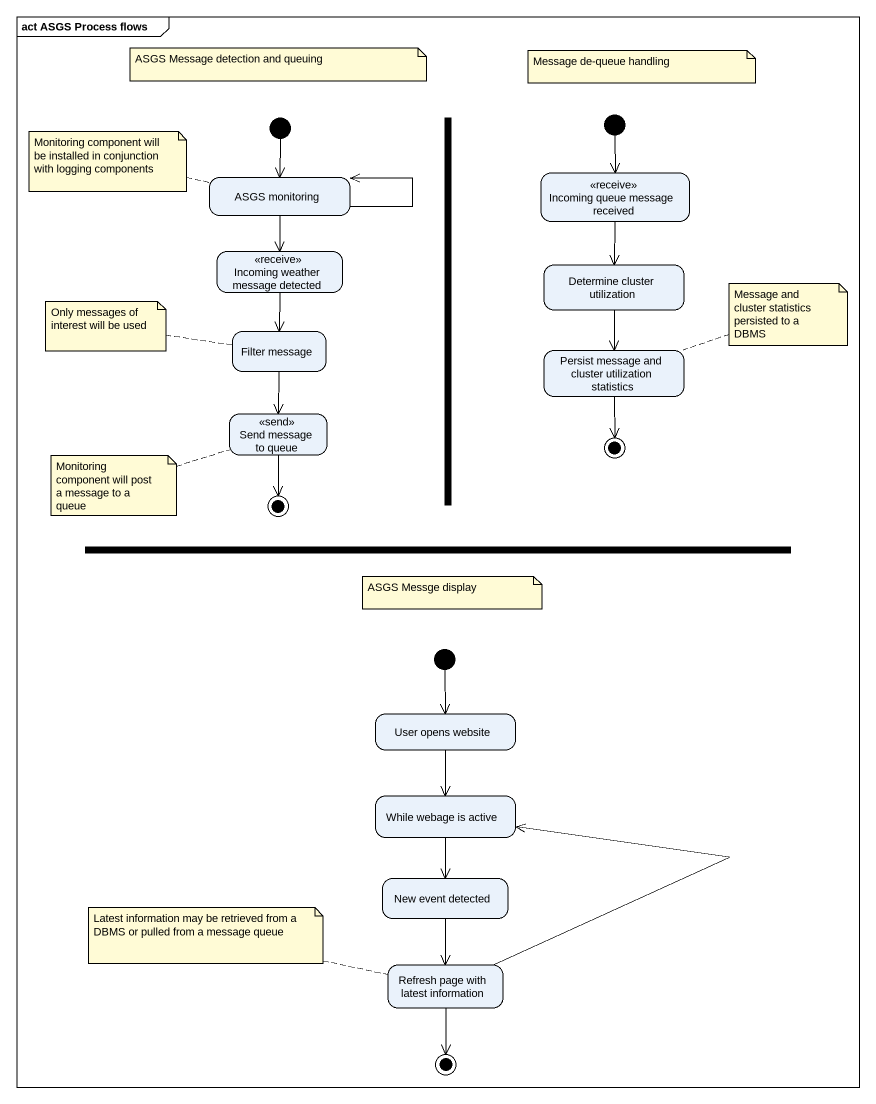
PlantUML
@startuml
mainframe act ASGS Process flows
hide empty description
state initial1 <<start>>
state fork1 <<fork>>
state initial2 <<start>>
state "ASGS monitoring" as ASGS_monitoring
state "Incoming queue message received" as Incoming_queue_message <<receive>>
state "Incoming weather message detected" as Incoming_weather_message <<receive>>
state "Determine cluster utilization" as Determine_cluster
state "Filter message" as Filter_message
state "Persist message and cluster utilization statistics" as Persist_message_and_cluster
state "Send message to queue" as Send_message_to_queue <<send>>
state final1 <<end>>
state final2 <<end>>
state fork2 <<fork>>
state initial3 <<start>>
state "User opens website" as User_opens_website
state "While webage is active" as While_webage_is_active
state "New event detected" as New_event_detected
state "Refresh page with latest information" as Refresh_page_with_latest
state final3 <<end>>
initial1 --> ASGS_monitoring
initial2 --> Incoming_queue_message
ASGS_monitoring --> ASGS_monitoring
ASGS_monitoring --> Incoming_weather_message
Incoming_queue_message --> Determine_cluster
Incoming_weather_message --> Filter_message
Determine_cluster --> Persist_message_and_cluster
Filter_message --> Send_message_to_queue
Persist_message_and_cluster --> final1
Send_message_to_queue --> final2
initial3 --> User_opens_website
User_opens_website --> While_webage_is_active
While_webage_is_active --> New_event_detected
New_event_detected --> Refresh_page_with_latest
Refresh_page_with_latest -up-> While_webage_is_active
Refresh_page_with_latest --> final3
note as N1
  ASGS Message detection and queuing
end note
note as N2
  Message de-queue handling
end note
note left of ASGS_monitoring : Monitoring component will be installed in conjunction with logging components
note left of Filter_message : Only messages of interest will be used
note right of Persist_message_and_cluster : Message and cluster statistics persisted to a DBMS
note left of Send_message_to_queue : Monitoring component will post a message to a queue
note as N7
  ASGS Messge display
end note
note left of Refresh_page_with_latest : Latest information may be retrieved from a DBMS or pulled from a message queue
@enduml
